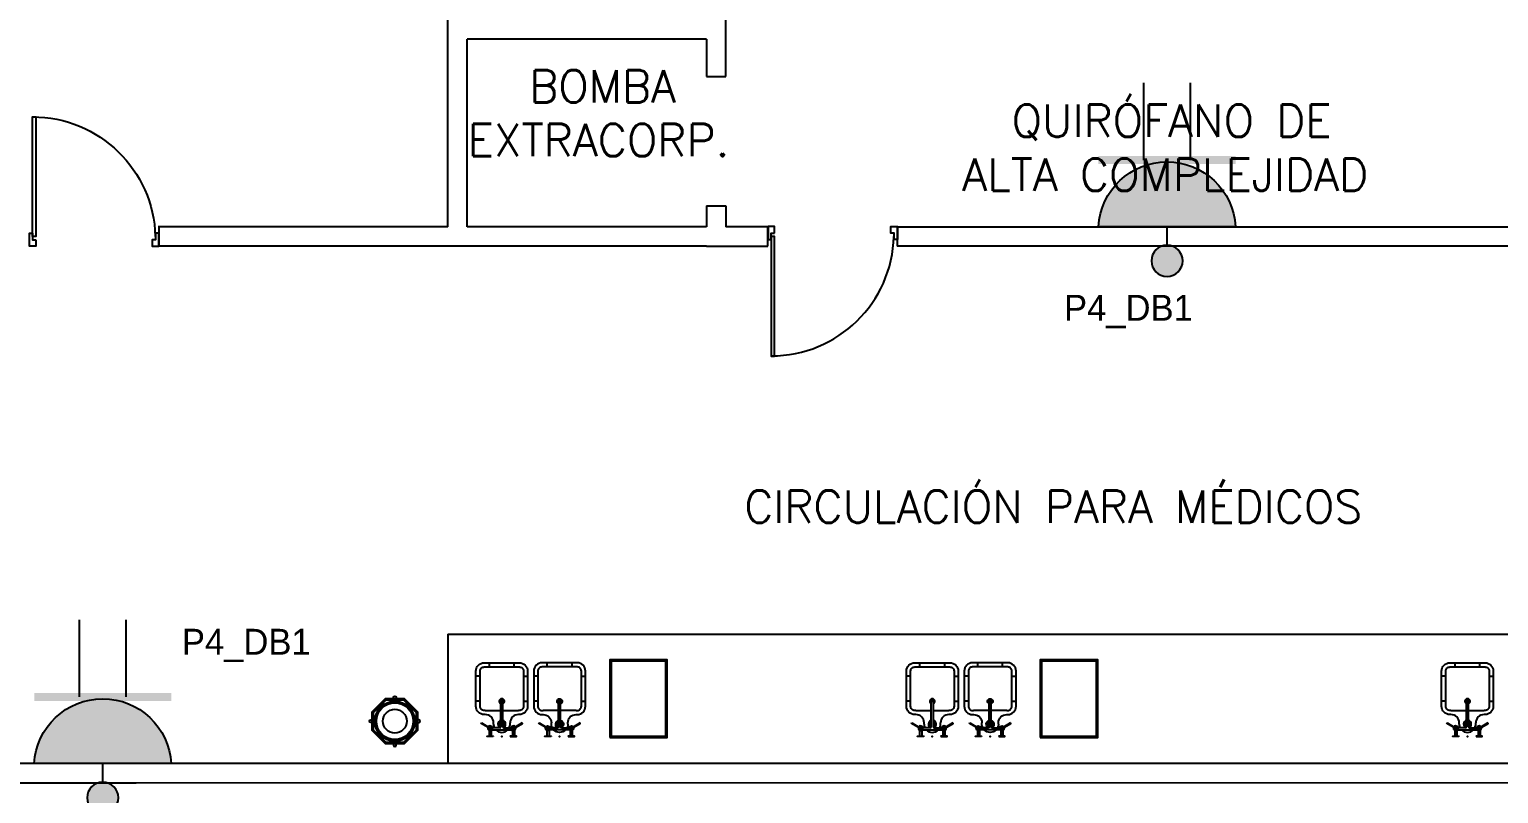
# Model space of a CAD drawing. Header units: metres. Extents: x -39 to 21688, y -24 to 9022.
# Drawn here: x 149.19 to 160.56, y -0.08 to 5.83 of the extents above; entities that cross this region are included whole.
import ezdxf

# ---------------------------------------------------------------- set-up
doc = ezdxf.new("R2010")
doc.units = ezdxf.units.M
doc.header["$MEASUREMENT"] = 0
for name, color, linetype in [('AN-TEXTO', 3, 'Continuous'), ('AR-MOBILIRIO', 1, 'Continuous'), ('AR-MUROS', 6, 'Continuous'), ('AR-PUERTAS', 2, 'Continuous'), ('AR-SUELO', 1, 'Continuous'), ('AR-VENTANAS', 2, 'Continuous'), ('MOBILIARIO', 42, 'Continuous')]:
    doc.layers.add(name, color=color, linetype=linetype)
doc.styles.add('REGULAR-2.5', font='romans.shx', dxfattribs={"height": 2.5})

# ---------------------------------------------------------------- blocks, each defined once
blk = doc.blocks.new('AR-PUERTA 1')
at = {"layer": 'AR-PUERTAS', "linetype": 'Continuous'}
for points in [[(0.954, 0.033), (0.954, 0.958), (0.929, 0.958), (0.929, 0.033)], [(0.004, 0.058), (0.004, 0.008), (0.029, 0.008), (0.029, -0.042), (-0.021, -0.042), (-0.021, 0.058)], [(0.929, 0.008), (0.929, -0.042), (0.979, -0.042), (0.979, 0.058), (0.954, 0.058), (0.954, 0.008)]]:
    blk.add_lwpolyline(points, close=True, dxfattribs=at)
blk.add_arc((0.954, 0.008), 0.949, 89.9989, 178.4932, dxfattribs=at)
blk = doc.blocks.new('A$C18344971')
at = {"layer": 'AR-MOBILIRIO', "color": 250}
for p, q in [((0.102, 0.523), (0.102, 0.566)), ((0.118, 0.523), (0.118, 0.566)), ((0.277, 0.518), (0.123, 0.518)), ((0.184, 0.502), (0.128, 0.502)), ((0.192, 0.494), (0.192, 0.298)), ((0.208, 0.494), (0.208, 0.298)), ((0.216, 0.502), (0.272, 0.502)), ((0.282, 0.523), (0.282, 0.566)), ((0.298, 0.523), (0.298, 0.566)), ((0.032, 0.296), (0, 0.296)), ((0.368, 0.296), (0.4, 0.296)), ((0.032, 0.104), (0, 0.104)), ((0.104, 0.032), (0.104, 0)), ((0.296, 0.032), (0.296, 0)), ((0.368, 0.104), (0.4, 0.104))]:
    blk.add_line(p, q, dxfattribs=at)
at = {"layer": 'AR-MOBILIRIO'}
for p, q in [((0.136, 0.474), (0.136, 0.464)), ((0.264, 0.474), (0.264, 0.464)), ((0.192, 0.368), (0.072, 0.368)), ((0.328, 0.368), (0.208, 0.368))]:
    blk.add_line(p, q, dxfattribs=at)
at = {"layer": 'AR-MOBILIRIO', "color": 250}
for points in [[(0.134, 0.57), (0.086, 0.57), (0.086, 0.566), (0.134, 0.566)], [(0.266, 0.57), (0.314, 0.57), (0.314, 0.566), (0.266, 0.566)], [(0.042, 0.465), (0.109, 0.504), (0.107, 0.507), (0.04, 0.468)], [(0.358, 0.465), (0.291, 0.504), (0.293, 0.507), (0.36, 0.468)]]:
    blk.add_lwpolyline(points, close=True, dxfattribs=at)
at = {"layer": 'AR-MOBILIRIO'}
for points in [[(0.328, 0.4), (0.336, 0.4, -0.414214), (0.4, 0.336), (0.4, 0.064, -0.414214), (0.336, 0), (0.064, 0, -0.414214), (0, 0.064), (0, 0.336, -0.414214), (0.064, 0.4), (0.072, 0.4)], [(0.328, 0.368), (0.336, 0.368, -0.414214), (0.368, 0.336), (0.368, 0.064, -0.414214), (0.336, 0.032), (0.064, 0.032, -0.414214), (0.032, 0.064), (0.032, 0.336, -0.414214), (0.064, 0.368), (0.072, 0.368)]]:
    blk.add_lwpolyline(points, format="xyb", dxfattribs=at)
for centre, start, end in [((0.072, 0.464), 270, 0), ((0.2, 0.474), 154.0555, 180), ((0.2, 0.474), 43.4325, 136.5675), ((0.2, 0.474), 0, 25.9445), ((0.328, 0.464), 180, 270)]:
    blk.add_arc(centre, 0.064, start, end, dxfattribs=at)
at = {"layer": 'AR-MOBILIRIO', "color": 250}
for centre, radius, start, end in [((0.11, 0.506), 0.018, 217.6623, 202.3377), ((0.11, 0.506), 0.006, 233.5782, 186.4218), ((0.2, 0.474), 0.0298, 114.4436, 254.4122), ((0.2, 0.474), 0.0203, 113.185, 246.815), ((0.184, 0.494), 0.008, 0, 90), ((0.216, 0.494), 0.008, 90, 180), ((0.2, 0.474), 0.0298, 285.5878, 65.5564), ((0.2, 0.474), 0.0203, 293.185, 66.815), ((0.29, 0.506), 0.018, 337.6623, 322.3377), ((0.29, 0.506), 0.006, 353.5782, 306.4218), ((0.2, 0.298), 0.0203, 113.185, 66.815), ((0.2, 0.298), 0.012, 131.8103, 48.1897), ((0.2, 0.298), 0.008, 180, 0)]:
    blk.add_arc(centre, radius, start, end, dxfattribs=at)
at = {"layer": 'AR-MOBILIRIO'}
blk.add_point((0.2, 0.57), dxfattribs=at)
blk = doc.blocks.new('A$C4E58417D')
at = {"layer": 'AR-MOBILIRIO'}
for points in [[(0.123, 0.37), (0.267, 0.37), (0.37, 0.267), (0.37, 0.123), (0.267, 0.02), (0.123, 0.02), (0.02, 0.123), (0.02, 0.267)], [(0.127, 0.36), (0.263, 0.36), (0.36, 0.263), (0.36, 0.127), (0.263, 0.03), (0.127, 0.03), (0.03, 0.127), (0.03, 0.263)], [(0.18, 0.35), (0.18, 0.355), (0.21, 0.355), (0.21, 0.35)], [(0.18, 0.04), (0.18, 0.035), (0.21, 0.035), (0.21, 0.04)]]:
    blk.add_lwpolyline(points, close=True, dxfattribs=at)
for points in [[(0.195, 0.35), (0.195, 0.345, 1), (0.195, 0.045), (0.195, 0.04)], [(0.205, 0.37), (0.205, 0.38, 1), (0.185, 0.38), (0.185, 0.37)], [(0.02, 0.185), (0.01, 0.185, -1), (0.01, 0.205), (0.02, 0.205)], [(0.37, 0.185), (0.38, 0.185, 1), (0.38, 0.205), (0.37, 0.205)], [(0.205, 0.02), (0.205, 0.01, -1), (0.185, 0.01), (0.185, 0.02)]]:
    blk.add_lwpolyline(points, format="xyb", dxfattribs=at)
for radius in [0.155, 0.142, 0.092]:
    blk.add_circle((0.195, 0.195), radius, dxfattribs=at)
blk = doc.blocks.new('16A twin WP')
at = {"ltscale": 8}
h = blk.add_hatch(color=256, dxfattribs=at)
edge = h.paths.add_edge_path()
edge.add_ellipse((17.39, -0.95), major_axis=(0.17, 17.42), ratio=1, start_angle=273.7089, end_angle=447.4296, ccw=False)
edge.add_line((34.79, 0), (0, 0))
h = blk.add_hatch(color=256, dxfattribs=at)
edge = h.paths.add_edge_path()
edge.add_ellipse((17.39, -8.68), major_axis=(-2.81, 2.81), ratio=1, start_angle=0, end_angle=360)
for p, q in [((11.47, 16.91), (11.47, 36.51)), ((23.31, 16.91), (23.31, 36.51)), ((34.79, 0), (0, 0)), ((17.39, -4.7), (17.39, 0))]:
    blk.add_line(p, q, dxfattribs=at)
at = {"ltscale": 8, "const_width": 2}
blk.add_lwpolyline([(34.79, 16.91), (-0.01, 16.91)], dxfattribs=at)
at = {"ltscale": 8, "extrusion": (0, 0, -1)}
blk.add_ellipse((17.39, -0.95), major_axis=(0.17, 17.42), ratio=1, start_param=-1.525934, end_param=1.506063, dxfattribs=at)
at = {"ltscale": 8}
blk.add_ellipse((17.39, -8.68), major_axis=(-2.81, 2.81), ratio=1, start_param=3.926991, end_param=10.210176, dxfattribs=at)

msp = doc.modelspace()

# ---------------------------------------------------------------- linework, layer by layer
at = {"layer": 'AR-MOBILIRIO'}
for points in [[(153.68254, 0.35084), (154.12752, 0.35084), (154.12752, 0.95084), (153.68254, 0.95084)], [(153.69254, 0.36084), (154.11752, 0.36084), (154.11752, 0.94084), (153.69254, 0.94084)], [(157.01188, 0.35084), (157.45686, 0.35084), (157.45686, 0.95084), (157.01188, 0.95084)], [(157.02188, 0.36084), (157.44686, 0.36084), (157.44686, 0.94084), (157.02188, 0.94084)]]:
    msp.add_lwpolyline(points, close=True, dxfattribs=at)
at = {"layer": 'AR-MUROS'}
for p, q in [((154.9066, 4.3001), (154.58066, 4.3001)), ((154.9066, 4.1501), (154.9066, 4.3001)), ((155.9066, 4.3001), (161.48066, 4.3001)), ((154.43066, 4.1501), (154.9066, 4.1501)), ((164.21176, 4.1501), (155.9066, 4.1501))]:
    msp.add_line(p, q, dxfattribs=at)
for points in [[(237.95949, 56.44698), (237.95949, 16.81643), (237.95949, 0.00044), (150.01989, 0), (144.01989, 0), (144.01989, 12.40006), (144.16989, 12.40006), (144.16989, 11.5001)], [(154.58066, 5.46056), (154.58066, 11.3501), (154.77492, 11.3501), (154.77492, 11.5001), (154.43066, 11.5001)], [(152.43066, 4.3001), (152.43066, 5.9001)], [(154.43066, 5.7501), (152.58066, 5.7501)], [(152.58066, 4.3001), (152.58066, 5.7501)], [(154.43066, 5.7501), (154.43066, 5.46056)], [(154.43066, 5.46056), (154.58066, 5.46056)], [(154.43066, 4.46056), (154.43066, 4.3001)], [(154.43066, 4.46056), (154.58066, 4.46056)], [(154.58066, 4.46056), (154.58066, 4.3001)], [(152.43066, 4.3001), (150.19128, 4.3001)], [(150.19475, 4.3001), (150.19475, 4.1501)], [(154.43066, 4.3001), (152.58066, 4.3001)], [(155.9066, 4.3001), (155.9066, 4.1501)], [(199.38066, 0.15024), (150.01989, 0.15), (144.16989, 0.15), (144.16989, 4.1501)], [(154.43066, 4.1501), (150.19128, 4.1501)], [(152.43067, 1.15001), (152.43068, 0.15001)], [(152.43067, 1.15001), (168.78869, 1.15001)]]:
    msp.add_lwpolyline(points, dxfattribs=at)
at = {"layer": 'AR-PUERTAS'}
msp.add_circle((164.88265, 27.62249), 40.08066, dxfattribs=at)

# ---------------------------------------------------------------- block references
at = {"layer": 'AR-MOBILIRIO', "xscale": -1, "rotation": 180}
for p in [(153.0952, 0.92902), (156.42454, 0.92902)]:
    msp.add_blockref('A$C18344971', p, dxfattribs=at)
at = {"layer": 'AR-MUROS', "xscale": -1}
msp.add_blockref('AR-PUERTA 1', (150.17393, 4.19173), dxfattribs=at)
at = {"layer": 'AR-MUROS', "rotation": 180}
msp.add_blockref('AR-PUERTA 1', (155.88579, 4.25846), dxfattribs=at)
at = {"layer": 'AR-SUELO', "xscale": 0.0304565344946113, "yscale": 0.0304565344946113, "zscale": 0.0304565344946113}
for p in [(157.46266, 4.30001), (149.23215, 0.14991)]:
    msp.add_blockref('16A twin WP', p, dxfattribs=at)
at = {"layer": 'MOBILIARIO'}
for name, p, rotation in [('A$C18344971', (153.04795, 0.92902), 180), ('A$C18344971', (156.37729, 0.92902), 180), ('A$C18344971', (160.51573, 0.92902), 180), ('A$C4E58417D', (151.82579, 0.6725), 270)]:
    msp.add_blockref(name, p, dxfattribs=dict(at, rotation=rotation))

# ---------------------------------------------------------------- texts
at = {"layer": 'AN-TEXTO', "char_height": 0.25, "attachment_point": 1, "style": 'REGULAR-2.5'}
for s, width, heights, insert in [('\\pi0.47892;BOMBA\\P\\pi0.00273;EXTRACORP.', 2.1602169, [0.87567], (152.58066, 5.51086)), ('\\pi0.39943;QUIRÓFANO DE \\P\\pi0.01848;ALTA COMPLEJIDAD', 3.5369651, [0], (156.39045, 5.2437)), ('\\pi0.22058;CIRCULACIÓN PARA MÉDICOS ', 5.7863988, [0.30966], (154.50219, 2.26218))]:
    msp.add_mtext_dynamic_manual_height_columns(s, width=width, gutter_width=1.25, heights=heights, dxfattribs=dict(at, insert=insert))
at = {"layer": 'AR-VENTANAS', "char_height": 0.2, "attachment_point": 1}
for insert in [(157.1958, 3.77327), (150.37402, 1.19186)]:
    msp.add_mtext_dynamic_manual_height_columns('P4_DB1', width=3.1262579, gutter_width=1, heights=[0], dxfattribs=dict(at, insert=insert))

doc.saveas('drawing.dxf')
